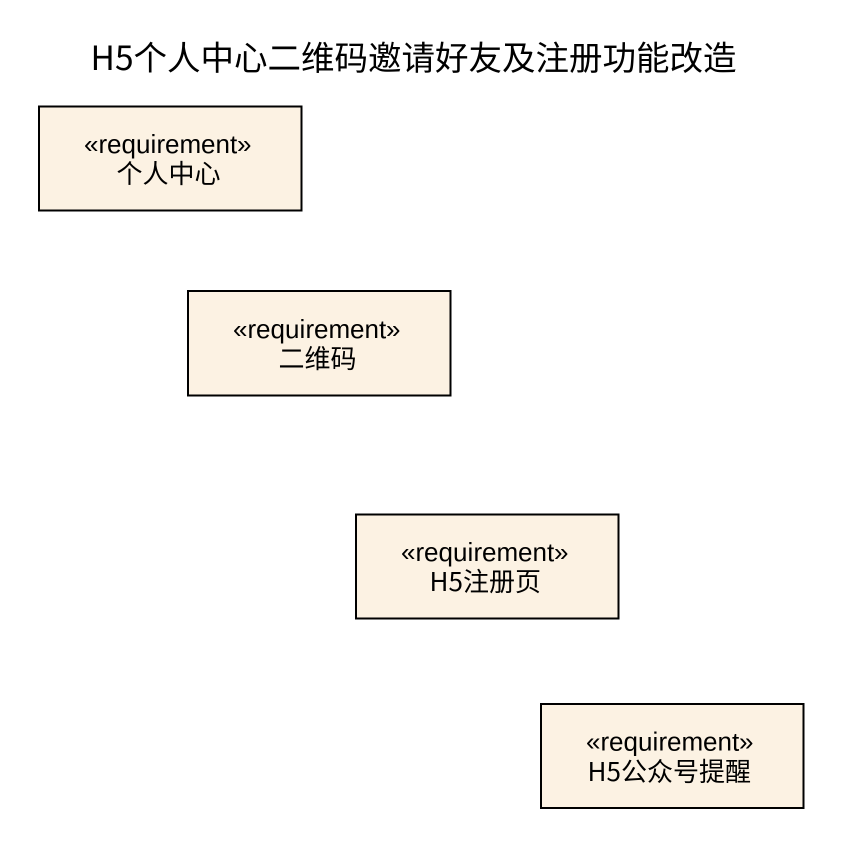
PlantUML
@startuml
title H5个人中心二维码邀请好友及注册功能改造
hide circle
hide empty members
class 个人中心 <<requirement>>
class 二维码 <<requirement>>
class H5注册页 <<requirement>>
class H5公众号提醒 <<requirement>>
@enduml
